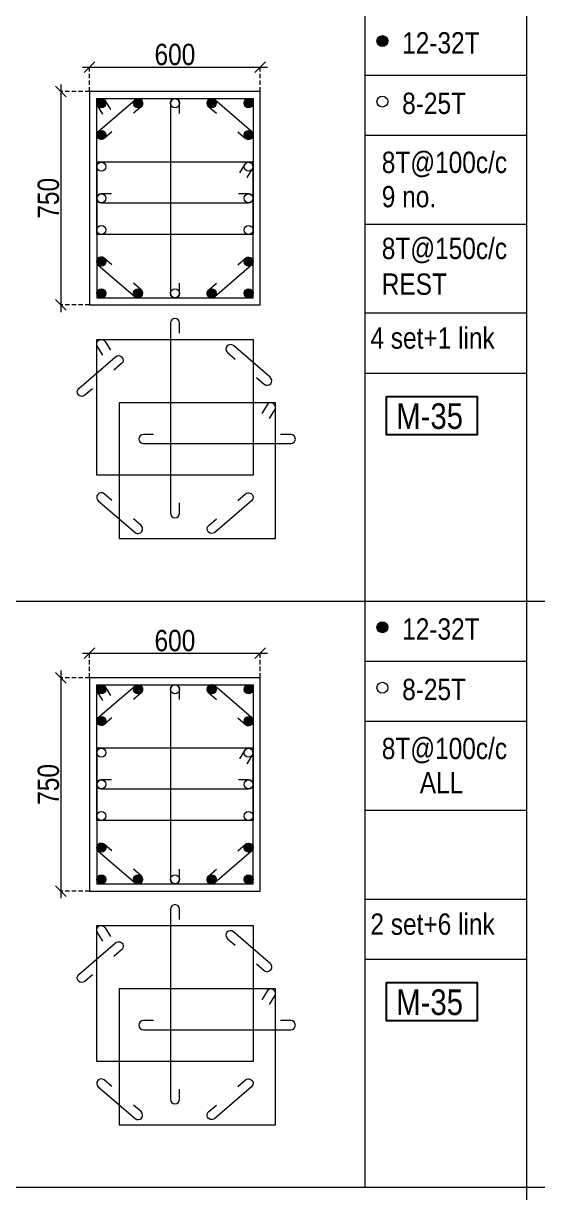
# Model space of a CAD drawing. Header units: millimetres. Extents: x 1112055 to 3390982, y -148532 to 766891.
# Drawn here: x 3025462 to 3032696, y 323954 to 340392 of the extents above; entities that cross this region are included whole.
import ezdxf
from ezdxf.enums import TextEntityAlignment as Align

# ---------------------------------------------------------------- set-up
doc = ezdxf.new("R2010")
doc.units = ezdxf.units.MM
doc.header["$PDMODE"] = 35
doc.header["$PDSIZE"] = -25
doc.linetypes.add('DASHED2', pattern=[0.375, 0.25, -0.125])
doc.linetypes.add('Hidden', pattern=[9.525, 6.35, -3.175])
for name, color, linetype, lineweight in [('B COL. SIZE DIM', 220, 'Continuous', 25), ('B COLSCH', 204, 'Continuous', 20), ('B COLUMN', 1, 'Hidden', 9), ('B STEEL', 34, 'Continuous', 15), ('B TITLE BLOCK', 250, 'Continuous', 0)]:
    doc.layers.add(name, color=color, linetype=linetype, lineweight=lineweight)
doc.layers.add('B TEXT', color=7, linetype='Continuous')
doc.styles.add('dim inside', font='romans.shx', dxfattribs={"width": 0.8, "height": 125})
doc.styles.add('SWINC', font='swissc.ttf')
doc.dimstyles.new('dim inside', dxfattribs={"dimtxt": 125, "dimasz": 100, "dimexe": 0, "dimexo": 0, "dimgap": 10, "dimtad": 0, "dimdec": 0, "dimzin": 0, "dimdsep": 46, "dimtxsty": 'dim inside', "dimblk": 'SMALL', "dimcen": 0.09, "dimadec": 0, "dimazin": 0, "dimtfac": 1, "dimtdec": 0, "dimtofl": 0, "dimtmove": 0, "dimatfit": 3, "dimfxl": 1, "dimtolj": 1, "dimtzin": 0, "dimarcsym": 2})

# ---------------------------------------------------------------- blocks, each defined once
blk = doc.blocks.new('_Oblique')
at = {"color": 0, "linetype": 'ByBlock', "lineweight": -2}
blk.add_line((-0.5, -0.5), (0.5, 0.5), dxfattribs=at)
blk = doc.blocks.new('*D4480')
at = {"layer": 'B COL. SIZE DIM', "color": 250, "lineweight": 9, "ltscale": 250, "transparency": 16777216}
blk.add_line((3026294, 331538), (3028894, 331538), dxfattribs=at)
at = {"layer": 'B COL. SIZE DIM', "color": 250, "linetype": 'DASHED2', "lineweight": 9, "ltscale": 250, "transparency": 16777216}
for p, q in [((3026394, 331193), (3026394, 331538)), ((3028794, 331193), (3028794, 331538))]:
    blk.add_line(p, q, dxfattribs=at)
at = {"layer": 'Defpoints', "color": 0, "transparency": 16777216}
for p in [(3028794, 331538), (3026394, 331193), (3028794, 331193)]:
    blk.add_point(p, dxfattribs=at)
at = {"layer": 'B COL. SIZE DIM', "color": 250, "lineweight": 9, "transparency": 16777216, "xscale": 150, "yscale": 150, "zscale": 150, "rotation": 180}
blk.add_blockref('_Oblique', (3026394, 331538), dxfattribs=at)
at = {"layer": 'B COL. SIZE DIM', "color": 250, "lineweight": 9, "transparency": 16777216, "xscale": 150, "yscale": 150, "zscale": 150}
blk.add_blockref('_Oblique', (3028794, 331538), dxfattribs=at)
at = {"layer": 'B COL. SIZE DIM', "color": 6, "transparency": 16777216, "insert": (3027594, 331713), "char_height": 300, "attachment_point": 5, "style": 'SWINC'}
blk.add_mtext('\\A1;600', dxfattribs=at)
blk = doc.blocks.new('*D4481')
at = {"layer": 'B COL. SIZE DIM', "color": 250, "lineweight": 9, "ltscale": 250, "transparency": 16777216}
blk.add_line((3025990, 331293), (3025990, 328093), dxfattribs=at)
at = {"layer": 'B COL. SIZE DIM', "color": 250, "linetype": 'DASHED2', "lineweight": 9, "ltscale": 250, "transparency": 16777216}
for p, q in [((3026394, 331193), (3025990, 331193)), ((3026394, 328193), (3025990, 328193))]:
    blk.add_line(p, q, dxfattribs=at)
at = {"layer": 'Defpoints', "color": 0, "transparency": 16777216}
for p in [(3026394, 331193), (3025990, 328193), (3026394, 328193)]:
    blk.add_point(p, dxfattribs=at)
at = {"layer": 'B COL. SIZE DIM', "color": 250, "lineweight": 9, "transparency": 16777216, "xscale": 150, "yscale": 150, "zscale": 150}
for p, rotation in [((3025990, 331193), 90), ((3025990, 328193), 270)]:
    blk.add_blockref('_Oblique', p, dxfattribs=dict(at, rotation=rotation))
at = {"layer": 'B COL. SIZE DIM', "color": 6, "transparency": 16777216, "insert": (3025815, 329693), "char_height": 300, "attachment_point": 5, "rotation": 90, "style": 'SWINC'}
blk.add_mtext('\\A1;750', dxfattribs=at)
blk = doc.blocks.new('*D4482')
at = {"layer": 'B COL. SIZE DIM', "color": 250, "lineweight": 9, "ltscale": 250, "transparency": 16777216}
blk.add_line((3026294, 339778), (3028894, 339778), dxfattribs=at)
at = {"layer": 'B COL. SIZE DIM', "color": 250, "linetype": 'DASHED2', "lineweight": 9, "ltscale": 250, "transparency": 16777216}
for p, q in [((3026394, 339433), (3026394, 339778)), ((3028794, 339433), (3028794, 339778))]:
    blk.add_line(p, q, dxfattribs=at)
at = {"layer": 'Defpoints', "color": 0, "transparency": 16777216}
for p in [(3028794, 339778), (3026394, 339433), (3028794, 339433)]:
    blk.add_point(p, dxfattribs=at)
at = {"layer": 'B COL. SIZE DIM', "color": 250, "lineweight": 9, "transparency": 16777216, "xscale": 150, "yscale": 150, "zscale": 150, "rotation": 180}
blk.add_blockref('_Oblique', (3026394, 339778), dxfattribs=at)
at = {"layer": 'B COL. SIZE DIM', "color": 250, "lineweight": 9, "transparency": 16777216, "xscale": 150, "yscale": 150, "zscale": 150}
blk.add_blockref('_Oblique', (3028794, 339778), dxfattribs=at)
at = {"layer": 'B COL. SIZE DIM', "color": 6, "transparency": 16777216, "insert": (3027594, 339953), "char_height": 300, "attachment_point": 5, "style": 'SWINC'}
blk.add_mtext('\\A1;600', dxfattribs=at)
blk = doc.blocks.new('*D4483')
at = {"layer": 'B COL. SIZE DIM', "color": 250, "lineweight": 9, "ltscale": 250, "transparency": 16777216}
blk.add_line((3025990, 339533), (3025990, 336333), dxfattribs=at)
at = {"layer": 'B COL. SIZE DIM', "color": 250, "linetype": 'DASHED2', "lineweight": 9, "ltscale": 250, "transparency": 16777216}
for p, q in [((3026394, 339433), (3025990, 339433)), ((3026394, 336433), (3025990, 336433))]:
    blk.add_line(p, q, dxfattribs=at)
at = {"layer": 'Defpoints', "color": 0, "transparency": 16777216}
for p in [(3026394, 339433), (3025990, 336433), (3026394, 336433)]:
    blk.add_point(p, dxfattribs=at)
at = {"layer": 'B COL. SIZE DIM', "color": 250, "lineweight": 9, "transparency": 16777216, "xscale": 150, "yscale": 150, "zscale": 150}
for p, rotation in [((3025990, 339433), 90), ((3025990, 336433), 270)]:
    blk.add_blockref('_Oblique', p, dxfattribs=dict(at, rotation=rotation))
at = {"layer": 'B COL. SIZE DIM', "color": 6, "transparency": 16777216, "insert": (3025815, 337933), "char_height": 300, "attachment_point": 5, "rotation": 90, "style": 'SWINC'}
blk.add_mtext('\\A1;750', dxfattribs=at)

msp = doc.modelspace()

# ---------------------------------------------------------------- hatches: boundary and pattern name
at = {"layer": 'B STEEL', "lineweight": 9, "ltscale": 0.5}
h = msp.add_hatch(color=34, dxfattribs=at)
edge = h.paths.add_edge_path()
edge.add_arc((3030512, 340142.4), 76.8, 0, 360)
h = msp.add_hatch(color=34, dxfattribs=at)
edge = h.paths.add_edge_path()
edge.add_arc((3026557.6, 339269.2), 64, 0, 360)
at = {"layer": 'B STEEL', "lineweight": 30}
h = msp.add_hatch(color=34, dxfattribs=at)
edge = h.paths.add_edge_path()
edge.add_arc((3027075.6, 339269.2), 64, 0, 360)
h = msp.add_hatch(color=34, dxfattribs=at)
edge = h.paths.add_edge_path()
edge.add_arc((3028111.6, 339269.2), 64, 0, 360)
at = {"layer": 'B STEEL', "lineweight": 9, "ltscale": 0.5}
h = msp.add_hatch(color=34, dxfattribs=at)
edge = h.paths.add_edge_path()
edge.add_arc((3028629.6, 339269.2), 64, 180, 540, ccw=False)
at = {"layer": 'B STEEL', "lineweight": 30}
h = msp.add_hatch(color=34, dxfattribs=at)
edge = h.paths.add_edge_path()
edge.add_arc((3026557.6, 338823.9), 64, 0, 360)
h = msp.add_hatch(color=34, dxfattribs=at)
edge = h.paths.add_edge_path()
edge.add_arc((3028629.6, 338823.9), 64, 0, 360)
h = msp.add_hatch(color=34, dxfattribs=at)
edge = h.paths.add_edge_path()
edge.add_arc((3026557.6, 337042.6), 64, 0, 360)
h = msp.add_hatch(color=34, dxfattribs=at)
edge = h.paths.add_edge_path()
edge.add_arc((3028629.6, 337042.6), 64, 0, 360)
at = {"layer": 'B STEEL', "lineweight": 9, "ltscale": 0.5}
h = msp.add_hatch(color=34, dxfattribs=at)
edge = h.paths.add_edge_path()
edge.add_arc((3026557.6, 336597.3), 64, 0, 360, ccw=False)
at = {"layer": 'B STEEL', "lineweight": 30}
h = msp.add_hatch(color=34, dxfattribs=at)
edge = h.paths.add_edge_path()
edge.add_arc((3027075.6, 336597.3), 64, 0, 360)
h = msp.add_hatch(color=34, dxfattribs=at)
edge = h.paths.add_edge_path()
edge.add_arc((3028111.6, 336597.3), 64, 0, 360)
at = {"layer": 'B STEEL', "lineweight": 9, "ltscale": 0.5}
h = msp.add_hatch(color=34, dxfattribs=at)
edge = h.paths.add_edge_path()
edge.add_arc((3028629.6, 336597.3), 64, -180, 180)
h = msp.add_hatch(color=34, dxfattribs=at)
edge = h.paths.add_edge_path()
edge.add_arc((3030512, 331902.6), 76.8, 0, 360)
h = msp.add_hatch(color=34, dxfattribs=at)
edge = h.paths.add_edge_path()
edge.add_arc((3026557.6, 331029.4), 64, 0, 360)
at = {"layer": 'B STEEL', "lineweight": 30}
h = msp.add_hatch(color=34, dxfattribs=at)
edge = h.paths.add_edge_path()
edge.add_arc((3027075.6, 331029.4), 64, 0, 360)
h = msp.add_hatch(color=34, dxfattribs=at)
edge = h.paths.add_edge_path()
edge.add_arc((3028111.6, 331029.4), 64, 0, 360)
at = {"layer": 'B STEEL', "lineweight": 9, "ltscale": 0.5}
h = msp.add_hatch(color=34, dxfattribs=at)
edge = h.paths.add_edge_path()
edge.add_arc((3028629.6, 331029.4), 64, 180, 540, ccw=False)
at = {"layer": 'B STEEL', "lineweight": 30}
h = msp.add_hatch(color=34, dxfattribs=at)
edge = h.paths.add_edge_path()
edge.add_arc((3026557.6, 330584.1), 64, 0, 360)
h = msp.add_hatch(color=34, dxfattribs=at)
edge = h.paths.add_edge_path()
edge.add_arc((3028629.6, 330584.1), 64, 0, 360)
h = msp.add_hatch(color=34, dxfattribs=at)
edge = h.paths.add_edge_path()
edge.add_arc((3026557.6, 328802.8), 64, 0, 360)
h = msp.add_hatch(color=34, dxfattribs=at)
edge = h.paths.add_edge_path()
edge.add_arc((3028629.6, 328802.8), 64, 0, 360)
at = {"layer": 'B STEEL', "lineweight": 9, "ltscale": 0.5}
h = msp.add_hatch(color=34, dxfattribs=at)
edge = h.paths.add_edge_path()
edge.add_arc((3026557.6, 328357.4), 64, 0, 360, ccw=False)
at = {"layer": 'B STEEL', "lineweight": 30}
h = msp.add_hatch(color=34, dxfattribs=at)
edge = h.paths.add_edge_path()
edge.add_arc((3027075.6, 328357.4), 64, 0, 360)
h = msp.add_hatch(color=34, dxfattribs=at)
edge = h.paths.add_edge_path()
edge.add_arc((3028111.6, 328357.4), 64, 0, 360)
at = {"layer": 'B STEEL', "lineweight": 9, "ltscale": 0.5}
h = msp.add_hatch(color=34, dxfattribs=at)
edge = h.paths.add_edge_path()
edge.add_arc((3028629.6, 328357.4), 64, -180, 180)

# ---------------------------------------------------------------- linework, layer by layer
at = {"layer": 'B COLSCH', "color": 250, "lineweight": 0}
for p, q in [((3030265.7, 373470.1), (3030265.7, 324031)), ((3032540.1, 373470.1), (3032540.1, 316778.4)), ((3030265.7, 339665.7), (3032540.1, 339665.7)), ((3030265.7, 338820.7), (3032540.1, 338820.7)), ((3030265.7, 337571), (3032540.1, 337571)), ((3030265.7, 336321.2), (3032540.1, 336321.2)), ((3030265.7, 335476.2), (3032540.1, 335476.2)), ((2977244.7, 332270.9), (3061474.3, 332270.9)), ((3030265.7, 331425.9), (3032540.1, 331425.9)), ((3030265.7, 330580.9), (3032540.1, 330580.9)), ((3030265.7, 329331.1), (3032540.1, 329331.1)), ((3030265.7, 328081.4), (3032540.1, 328081.4)), ((3030265.7, 327236.4), (3032540.1, 327236.4)), ((2977244.7, 324031), (3061474.3, 324031))]:
    msp.add_line(p, q, dxfattribs=at)
at = {"layer": 'B COLUMN', "color": 1, "linetype": 'ByBlock', "lineweight": 20}
for points in [[(3026393.6, 336433.3), (3028793.6, 336433.3), (3028793.6, 339433.3), (3026393.6, 339433.3)], [(3026393.6, 328193.4), (3028793.6, 328193.4), (3028793.6, 331193.4), (3026393.6, 331193.4)]]:
    msp.add_lwpolyline(points, close=True, dxfattribs=at)
at = {"layer": 'B STEEL', "color": 34, "lineweight": 9, "ltscale": 0.5}
for points in [[(3026577.9, 339114.2), (3026503.1, 339235.7, -1), (3026612.2, 339302.8), (3026686.9, 339181.3)], [(3026707.5, 338868.4), (3026599.4, 338775.4, -1), (3026515.9, 338872.5), (3027033.9, 339317.8, -1), (3027117.4, 339220.7), (3027009.2, 339127.7)], [(3027657.6, 339126.6), (3027657.6, 339269.2, 1), (3027529.6, 339269.2), (3027529.6, 336597.3, 1), (3027657.6, 336597.3), (3027657.6, 336739.9)], [(3028479.7, 338868.4), (3028587.9, 338775.4, 1), (3028671.3, 338872.5), (3028153.3, 339317.8, 1), (3028069.9, 339220.7), (3028178, 339127.7)], [(3028609.3, 338223.5), (3028684.1, 338345, 1), (3028575.1, 338412.1), (3028500.3, 338290.7)], [(3026700.3, 337997.3), (3026557.6, 337997.3, 1), (3026557.6, 337869.2), (3028629.6, 337869.2, 1), (3028629.6, 337997.3), (3028486.9, 337997.3)], [(3026707.5, 336998.2), (3026599.4, 337091.1, 1), (3026515.9, 336994.1), (3027033.9, 336548.7, 1), (3027117.4, 336645.8), (3027009.2, 336738.8)], [(3028479.7, 336998.2), (3028587.9, 337091.1, -1), (3028671.3, 336994.1), (3028153.3, 336548.7, -1), (3028069.9, 336645.8), (3028178, 336738.8)], [(3027657.6, 336035.7), (3027657.6, 336178.3, 1), (3027529.6, 336178.3), (3027529.6, 333506.4, 1), (3027657.6, 333506.4), (3027657.6, 333649)], [(3026577.9, 335729.2), (3026503.1, 335850.7, -1), (3026612.2, 335917.8), (3026686.9, 335796.3)], [(3028742.7, 335411.7), (3028850.8, 335318.7, 1), (3028934.3, 335415.8), (3028416.3, 335861.1, 1), (3028332.8, 335764), (3028441, 335671)], [(3026433.6, 335256), (3026325.4, 335163, -1), (3026241.9, 335260.1), (3026759.9, 335705.4, -1), (3026843.4, 335608.3), (3026735.2, 335515.3)], [(3028924.1, 334838.6), (3028998.9, 334960.1, 1), (3028889.8, 335027.2), (3028815.1, 334905.7)], [(3027294.4, 334612.3), (3027151.8, 334612.3, 1), (3027151.8, 334484.3), (3029223.7, 334484.3, 1), (3029223.7, 334612.3), (3029081.1, 334612.3)], [(3026707.5, 333684.5), (3026599.4, 333777.5, 1), (3026515.9, 333680.4), (3027033.9, 333235.1, 1), (3027117.4, 333332.2), (3027009.2, 333425.1)], [(3028479.7, 333684.5), (3028587.9, 333777.5, -1), (3028671.3, 333680.4), (3028153.3, 333235.1, -1), (3028069.9, 333332.2), (3028178, 333425.1)], [(3026577.9, 330874.4), (3026503.1, 330995.8, -1), (3026612.2, 331062.9), (3026686.9, 330941.5)], [(3026707.5, 330628.5), (3026599.4, 330535.5, -1), (3026515.9, 330632.6), (3027033.9, 331077.9, -1), (3027117.4, 330980.8), (3027009.2, 330887.9)], [(3027657.6, 330886.7), (3027657.6, 331029.4, 1), (3027529.6, 331029.4), (3027529.6, 328357.4, 1), (3027657.6, 328357.4), (3027657.6, 328500.1)], [(3028479.7, 330628.5), (3028587.9, 330535.5, 1), (3028671.3, 330632.6), (3028153.3, 331077.9, 1), (3028069.9, 330980.8), (3028178, 330887.9)], [(3028609.3, 329983.7), (3028684.1, 330105.2, 1), (3028575.1, 330172.3), (3028500.3, 330050.8)], [(3026700.3, 329757.4), (3026557.6, 329757.4, 1), (3026557.6, 329629.4), (3028629.6, 329629.4, 1), (3028629.6, 329757.4), (3028486.9, 329757.4)], [(3026707.5, 328758.3), (3026599.4, 328851.3, 1), (3026515.9, 328754.2), (3027033.9, 328308.9, 1), (3027117.4, 328406), (3027009.2, 328499)], [(3028479.7, 328758.3), (3028587.9, 328851.3, -1), (3028671.3, 328754.2), (3028153.3, 328308.9, -1), (3028069.9, 328406), (3028178, 328499)], [(3027657.6, 327795.8), (3027657.6, 327938.5, 1), (3027529.6, 327938.5), (3027529.6, 325266.5, 1), (3027657.6, 325266.5), (3027657.6, 325409.2)], [(3026577.9, 327489.4), (3026503.1, 327610.9, -1), (3026612.2, 327678), (3026686.9, 327556.5)], [(3028742.7, 327171.8), (3028850.8, 327078.8, 1), (3028934.3, 327175.9), (3028416.3, 327621.3, 1), (3028332.8, 327524.2), (3028441, 327431.2)], [(3026433.6, 327016.1), (3026325.4, 326923.1, -1), (3026241.9, 327020.2), (3026759.9, 327465.6, -1), (3026843.4, 327368.5), (3026735.2, 327275.5)], [(3028924.1, 326598.7), (3028998.9, 326720.2, 1), (3028889.8, 326787.3), (3028815.1, 326665.8)], [(3027294.4, 326372.5), (3027151.8, 326372.5, 1), (3027151.8, 326244.4), (3029223.7, 326244.4, 1), (3029223.7, 326372.5), (3029081.1, 326372.5)], [(3026707.5, 325444.6), (3026599.4, 325537.6, 1), (3026515.9, 325440.5), (3027033.9, 324995.2, 1), (3027117.4, 325092.3), (3027009.2, 325185.3)], [(3028479.7, 325444.6), (3028587.9, 325537.6, -1), (3028671.3, 325440.5), (3028153.3, 324995.2, -1), (3028069.9, 325092.3), (3028178, 325185.3)]]:
    msp.add_lwpolyline(points, format="xyb", dxfattribs=at)
for points in [[(3028693.6, 337423.9), (3026493.6, 337423.9), (3026493.6, 339333.3), (3028693.6, 339333.3)], [(3028693.6, 338442.6), (3026493.6, 338442.6), (3026493.6, 336533.3), (3028693.6, 336533.3)], [(3028693.6, 334038.9), (3026493.6, 334038.9), (3026493.6, 335948.3), (3028693.6, 335948.3)], [(3029008.4, 335057.6), (3026808.4, 335057.6), (3026808.4, 333148.3), (3029008.4, 333148.3)], [(3028693.6, 329184.1), (3026493.6, 329184.1), (3026493.6, 331093.4), (3028693.6, 331093.4)], [(3028693.6, 330202.8), (3026493.6, 330202.8), (3026493.6, 328293.4), (3028693.6, 328293.4)], [(3028693.6, 325799.1), (3026493.6, 325799.1), (3026493.6, 327708.4), (3028693.6, 327708.4)], [(3029008.4, 326817.8), (3026808.4, 326817.8), (3026808.4, 324908.4), (3029008.4, 324908.4)]]:
    msp.add_lwpolyline(points, close=True, dxfattribs=at)
for centre, radius in [((3030512, 340142.4), 76.8), ((3026557.6, 339269.2), 64), ((3027075.6, 339269.2), 64), ((3027593.6, 339269.2), 64), ((3028111.6, 339269.2), 64), ((3028629.6, 339269.2), 64), ((3030512, 339292.1), 76.8), ((3026557.6, 338823.9), 64), ((3028629.6, 338823.9), 64), ((3026557.6, 338378.6), 64), ((3028629.6, 338378.6), 64), ((3026557.6, 337933.3), 64), ((3028629.6, 337933.3), 64), ((3026557.6, 337487.9), 64), ((3028629.6, 337487.9), 64), ((3026557.6, 337042.6), 64), ((3028629.6, 337042.6), 64), ((3026557.6, 336597.3), 64), ((3027075.6, 336597.3), 64), ((3027593.6, 336597.3), 64), ((3028111.6, 336597.3), 64), ((3028629.6, 336597.3), 64), ((3030512, 331902.6), 76.8), ((3026557.6, 331029.4), 64), ((3027075.6, 331029.4), 64), ((3027593.6, 331029.4), 64), ((3028111.6, 331029.4), 64), ((3028629.6, 331029.4), 64), ((3030512, 331052.3), 76.8), ((3026557.6, 330584.1), 64), ((3028629.6, 330584.1), 64), ((3026557.6, 330138.7), 64), ((3028629.6, 330138.7), 64), ((3026557.6, 329693.4), 64), ((3028629.6, 329693.4), 64), ((3026557.6, 329248.1), 64), ((3028629.6, 329248.1), 64), ((3026557.6, 328802.8), 64), ((3028629.6, 328802.8), 64), ((3026557.6, 328357.4), 64), ((3027075.6, 328357.4), 64), ((3027593.6, 328357.4), 64), ((3028111.6, 328357.4), 64), ((3028629.6, 328357.4), 64)]:
    msp.add_circle(centre, radius, dxfattribs=at)
at = {"layer": 'B TEXT', "color": 1}
for points in [[(3030569.4, 335147.2), (3031844, 335147.2), (3031844, 334609.2), (3030569.4, 334609.2)], [(3030569.4, 326907.3), (3031844, 326907.3), (3031844, 326369.3), (3030569.4, 326369.3)]]:
    msp.add_lwpolyline(points, close=True, dxfattribs=at)

# ---------------------------------------------------------------- texts
at = {"layer": 'B TEXT', "style": 'SWINC'}
for s, p in [('12-32T', (3030790.5, 339967.9)), ('8-25T', (3030790.5, 339117.6)), ('8T@100c/c', (3030503.6, 338288)), ('9 no.', (3030503.6, 337806.2)), ('8T@150c/c', (3030503.6, 337078.1)), ('REST', (3030503.6, 336575.7)), ('4 set+1 link', (3030343.9, 335818.7)), ('12-32T', (3030790.5, 331728)), ('8-25T', (3030790.5, 330877.7)), ('8T@100c/c', (3030503.6, 330048.2)), ('ALL', (3031038.3, 329566.4)), ('2 set+6 link', (3030343.9, 327578.9))]:
    msp.add_text(s, height=300, dxfattribs=at).set_placement(p)
at = {"layer": 'B TEXT', "color": 1, "style": 'SWINC'}
for p in [(3030706.7, 334582.6), (3030706.7, 326342.8)]:
    msp.add_text('M-35', height=360, dxfattribs=at).set_placement(p, align=Align.BOTTOM_LEFT)
at = {"layer": 'B TITLE BLOCK', "color": 251, "insert": (3349947.6, 325224.3), "char_height": 289.947, "attachment_point": 2, "style": 'SWINC'}
msp.add_mtext_dynamic_manual_height_columns('\\pxsm1,qj;{\\fBankGothic Lt BT|b0|i0|c0|p34;BHOOMI\\P\\ps*,q*;\\fGost|b0|i0|c0|p2;\\H0.8x;- CONSULTANTS -\\C1; }', width=758153.186, gutter_width=0, heights=[106642.9], dxfattribs=at)

# ---------------------------------------------------------------- dimensions: what is measured, and where the dimension line sits
at = {"layer": 'B COL. SIZE DIM', "color": 250, "ltscale": 250}
for base, p1, p2, picture, middle in [((3028793.6, 339778.2), (3026393.6, 339433.3), (3028793.6, 339433.3), '*D4482', (3027593.6, 339953.2)), ((3028793.6, 331538.4), (3026393.6, 331193.4), (3028793.6, 331193.4), '*D4480', (3027593.6, 331713.4))]:
    dim = msp.add_linear_dim(base=base, p1=p1, p2=p2, dimstyle='dim inside', override={"dimtxt": 300, "dimasz": 150, "dimgap": 25, "dimtad": 3, "dimlfac": 0.25, "dimtxsty": 'SWINC', "dimblk1": 'Oblique', "dimblk2": 'Oblique', "dimsah": 1, "dimdle": 100, "dimclrd": 250, "dimclre": 250, "dimclrt": 6, "dimfxl": 1000, "dimlwd": 9, "dimlwe": 9}, dxfattribs=at)
    dim.commit()
    dim.dimension.update_dxf_attribs({"geometry": picture, "text_midpoint": middle})
for base, p1, p2, picture, middle in [((3025989.7, 336433.3), (3026393.6, 339433.3), (3026393.6, 336433.3), '*D4483', (3025814.7, 337933.3)), ((3025989.7, 328193.4), (3026393.6, 331193.4), (3026393.6, 328193.4), '*D4481', (3025814.7, 329693.4))]:
    dim = msp.add_linear_dim(base=base, p1=p1, p2=p2, angle=90, dimstyle='dim inside', override={"dimtxt": 300, "dimasz": 150, "dimgap": 25, "dimtad": 3, "dimlfac": 0.25, "dimtxsty": 'SWINC', "dimblk1": 'Oblique', "dimblk2": 'Oblique', "dimsah": 1, "dimdle": 100, "dimclrd": 250, "dimclre": 250, "dimclrt": 6, "dimfxl": 1000, "dimlwd": 9, "dimlwe": 9}, dxfattribs=at)
    dim.commit()
    dim.dimension.update_dxf_attribs({"geometry": picture, "text_midpoint": middle})

doc.saveas('drawing.dxf')
